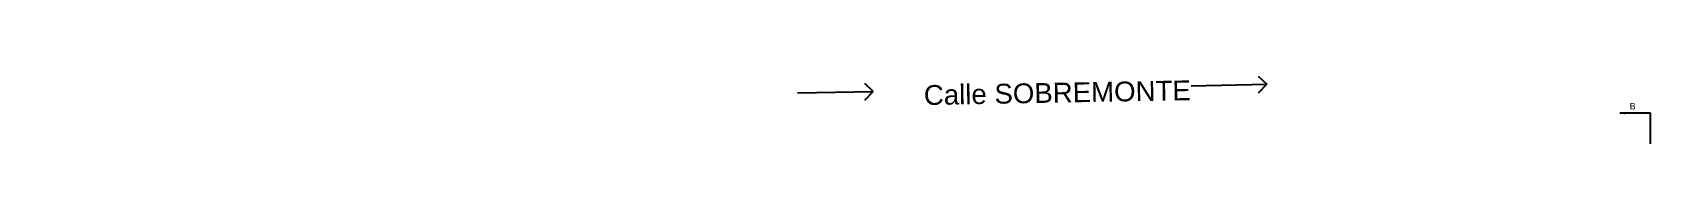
# Model space of a CAD drawing. Extents: x -30 to 1202, y 231 to 898.
# Drawn here: x 207.2 to 411.9, y 446.5 to 453.9 of the extents above; entities that cross this region are included whole.
import ezdxf

# ---------------------------------------------------------------- set-up
doc = ezdxf.new("R2010")
doc.units = 0
doc.header["$LTSCALE"] = 0.04
doc.layers.get('0').update_dxf_attribs({"linetype": 'CONTINUOUS'})
for name, color, linetype in [('0.2', 2, 'CONTINUOUS'), ('0.5', 5, 'CONTINUOUS'), ('PISOS', 1, 'CONTINUOUS')]:
    doc.layers.add(name, color=color, linetype=linetype)
doc.styles.add('STYLE2', font='arial.ttf')

# ---------------------------------------------------------------- blocks, each defined once
blk = doc.blocks.new('SBPLN120')
for points in [[(-0.254, 0.064), (0, 0), (-0.212, 0)], [(-0.254, -0.064), (0, 0), (-0.212, 0)]]:
    blk.add_solid(points)

msp = doc.modelspace()

# ---------------------------------------------------------------- linework, layer by layer
at = {"layer": '0.2'}
for p, q in [((312.51, 452.97), (313.59, 451.93)), ((353.81, 452.66), (363.38, 452.84)), ((362.3, 453.88), (363.38, 452.84)), ((362.34, 451.76), (363.38, 452.84)), ((304.02, 451.75), (313.59, 451.93)), ((312.55, 450.85), (313.59, 451.93))]:
    msp.add_line(p, q, dxfattribs=at)
at = {"layer": '0.5'}
msp.add_arc((241.64, 369.36), 80.59, 170.5578, 170.5578, dxfattribs=at)
at = {"layer": 'PISOS', "color": 5}
for p, q in [((411.92, 449.2), (408.04, 449.2)), ((411.92, 429.69), (411.92, 449.2))]:
    msp.add_line(p, q, dxfattribs=at)

# ---------------------------------------------------------------- block references
at = {"layer": '0.5', "xscale": 2.604852120645319, "yscale": 2.604852120645319, "zscale": 2.604852120645319, "rotation": 180}
msp.add_blockref('SBPLN120', (408.04, 449.2), dxfattribs=at)

# ---------------------------------------------------------------- texts
at = {"layer": '0.2', "style": 'STYLE2'}
msp.add_text('Calle SOBREMONTE', height=2.5, rotation=1.0503, dxfattribs=at).set_placement((320.02, 450.22))
at = {"layer": 'PISOS', "color": 5, "style": 'STYLE2'}
msp.add_text('B', height=0.813, dxfattribs=at).set_placement((409.26, 449.68))

doc.saveas('drawing.dxf')
